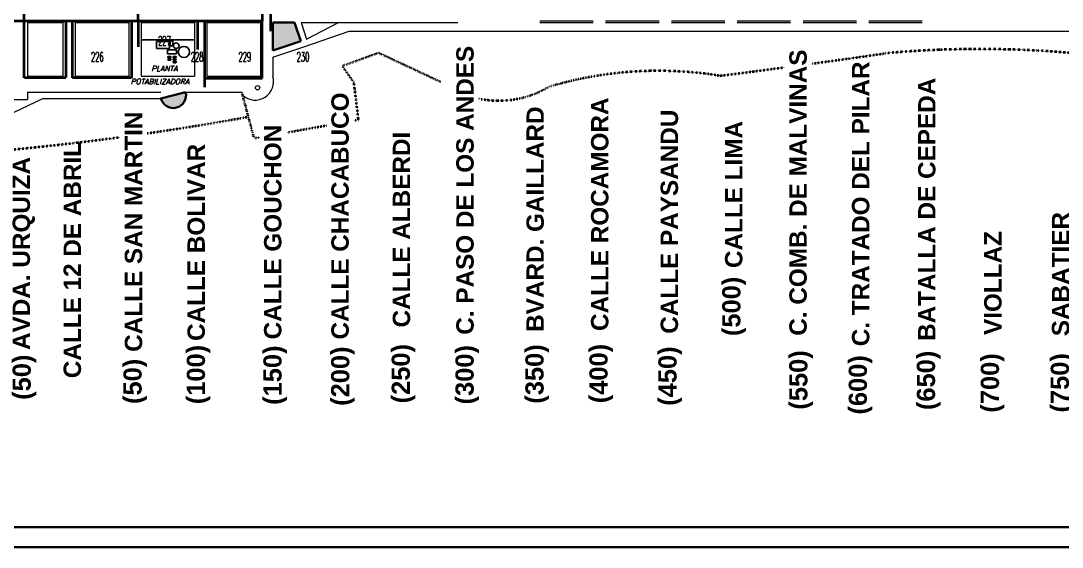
# Model space of a CAD drawing. Header units: millimetres. Extents: x 35648 to 65438, y -2675 to 1559.
# Drawn here: x 62351 to 64028, y -2675 to -1828 of the extents above; entities that cross this region are included whole.
import ezdxf

# ---------------------------------------------------------------- set-up
doc = ezdxf.new("R2010")
doc.units = ezdxf.units.MM
doc.header["$MEASUREMENT"] = 0
for name, pattern in [('DOT', [0.25, 0, -0.25]), ('HIDDEN', [0.375, 0.25, -0.125]), ('TRAZOS2', [9.525, 6.35, -3.175])]:
    doc.linetypes.add(name, pattern=pattern)
for name, color, linetype, lineweight in [('AGUA 2006', 21, 'Continuous', 35), ('GAS_1', 160, 'Continuous', 40), ('Manzanas', 7, 'Continuous', 13), ('TEXTOS', 7, 'Continuous', 13)]:
    doc.layers.add(name, color=color, linetype=linetype, lineweight=lineweight)
doc.layers.add('GAS_3', color=21, linetype='TRAZOS2', lineweight=40, true_color=0xffab57)
for name, color, linetype in [('NOMBRES DE CALLES', 7, 'Continuous'), ('Numeros de Manzanas', 7, 'Continuous'), ('Río y Arroyo', 7, 'Continuous')]:
    doc.layers.add(name, color=color, linetype=linetype)
doc.styles.add('ITALICT', font='ITALICT.shx', dxfattribs={"height": 50})
doc.styles.add('ROMANS', font='romans', dxfattribs={"width": 0.5, "height": 50})
doc.styles.add('SANSSERIFBOLD', font='sasb____.pfb', dxfattribs={"height": 130})

msp = doc.modelspace()

# ---------------------------------------------------------------- hatches: boundary and pattern name
at = {"layer": 'AGUA 2006'}
for color, points in [(22, [(62791.7, -1830.8), (62756.7, -1830.8), (62756.7, -1875.8), (62801.7, -1860.8)]), (94, [(62616.4, -1942.8), (62576.4, -1952.8, 0.996337)])]:
    msp.add_hatch(color=color, dxfattribs=at).paths.add_polyline_path(points)

# ---------------------------------------------------------------- linework, layer by layer
for p, q in [((62544.7, -1858.7), (62630.7, -1858.7)), ((62590.5, -1861), (62569.3, -1861)), ((62569.3, -1872.3), (62569.3, -1861)), ((62590.5, -1872.3), (62590.5, -1861)), ((62591.7, -1868), (62591.7, -1860.2)), ((62591.7, -1860.2), (62595.9, -1860.2)), ((62595.9, -1868), (62595.9, -1860.2)), ((62590.5, -1872.3), (62569.3, -1872.3)), ((62601.5, -1874.8), (62587.3, -1874.8)), ((62587.3, -1881.2), (62587.3, -1874.8)), ((62591.7, -1868), (62595.9, -1868)), ((62601.5, -1881.2), (62601.5, -1874.8)), ((62601.5, -1881.2), (62587.3, -1881.2)), ((62588, -1885.1), (62592.1, -1885.1)), ((62588, -1887.5), (62592.1, -1887.5)), ((62588, -1889), (62592.1, -1889)), ((62588, -1891.4), (62592.1, -1891.4)), ((62600.8, -1885.1), (62596.7, -1885.1)), ((62600.8, -1887.5), (62596.7, -1887.5)), ((62600.8, -1889), (62596.7, -1889)), ((62600.8, -1891.4), (62596.7, -1891.4)), ((62600.8, -1892.9), (62596.7, -1892.9)), ((62600.8, -1895.3), (62596.7, -1895.3))]:
    msp.add_line(p, q)
for centre, radius in [((62601.2, -1867.9), 4.5), ((62613.5, -1878), 9)]:
    msp.add_circle(centre, radius)
at = {"ltscale": 0.05}
for centre, start, end in [((62588.7, -1886.3), 122.7456, 237.2544), ((62588.7, -1890.2), 122.7456, 237.2544), ((62591.3, -1886.3), 302.7456, 57.2544), ((62591.3, -1890.2), 302.7456, 57.2544), ((62597.5, -1886.3), 122.7456, 237.2544), ((62597.5, -1890.2), 122.7456, 237.2544), ((62597.5, -1894.1), 122.7456, 237.2544), ((62600.1, -1886.3), 302.7456, 57.2544), ((62600.1, -1890.2), 302.7456, 57.2544), ((62600.1, -1894.1), 302.7456, 57.2544)]:
    msp.add_arc(centre, 1.43, start, end, dxfattribs=at)
at = {"layer": 'AGUA 2006', "color": 22}
for p, q in [((62756.7, -1830.8), (62756.7, -1875.8)), ((62756.7, -1830.8), (62791.7, -1830.8)), ((62791.7, -1830.8), (62801.7, -1860.8)), ((62756.7, -1875.8), (62801.7, -1860.8))]:
    msp.add_line(p, q, dxfattribs=at)
at = {"layer": 'AGUA 2006', "color": 94}
for p, q in [((62576.4, -1952.8), (62616.4, -1942.8)), ((65407.6, -2642.8), (59646.9, -2642.8))]:
    msp.add_line(p, q, dxfattribs=at)
msp.add_lwpolyline([(59614.9, 1559.1), (65438.2, 1559.1), (65438.2, -2675.2), (59614.9, -2675.2)], close=True, dxfattribs=at)
msp.add_arc((62596.4, -1947.7), 20.6, 194.2465, 13.826, dxfattribs=at)
at = {"layer": 'GAS_1', "color": 5, "linetype": 'HIDDEN', "lineweight": 40}
for p, q in [((62739.6, -1813.9), (62739.6, -1828.7)), ((62739.6, -1828.6), (62066.7, -1828.7))]:
    msp.add_line(p, q, dxfattribs=at)
at = {"layer": 'GAS_3', "color": 31, "linetype": 'HIDDEN', "lineweight": 40, "true_color": 0xffb366}
for p, q in [((62356.1, -1919.6), (62356.1, -1189.9)), ((62540, -1828.6), (62540, -1295.6)), ((62423.3, -1828.7), (62423.3, -1919.6)), ((62434.3, -1919.6), (62434.3, -1828.7)), ((62529, -1828.6), (62529, -1919.6)), ((62540, -1828.6), (62540, -1869.6)), ((62635.5, -1828.7), (62635.5, -1874.4)), ((62646.7, -1828.7), (62646.7, -1934.9)), ((62739.6, -1920), (62739.6, -1828.6)), ((62423.3, -1919.6), (62356.1, -1919.6)), ((62529, -1919.6), (62434.3, -1919.6)), ((62646.7, -1920), (62739.6, -1920))]:
    msp.add_line(p, q, dxfattribs=at)
at = {"layer": 'GAS_3', "color": 31, "linetype": 'ByBlock', "lineweight": 40, "true_color": 0xffb366}
msp.add_line((62752.8, -1813.9), (62752.8, -1844.7), dxfattribs=at)
at = {"layer": 'GAS_3', "color": 31, "linetype": 'HIDDEN', "lineweight": -3, "true_color": 0xffb366}
for p, q in [((62423.3, -1830.8), (62423.3, -1828.7)), ((62529, -1832.4), (62529, -1828.6)), ((62540, -1834.9), (62540, -1828.6)), ((62635.5, -1832.9), (62635.5, -1828.7)), ((62646.7, -1831.1), (62646.7, -1828.7)), ((62650.4, -1920), (62646.7, -1920))]:
    msp.add_line(p, q, dxfattribs=at)
at = {"layer": 'Manzanas'}
for p, q in [((62361.7, -1830.8), (62418.7, -1830.8)), ((62361.7, -1830.8), (62361.7, -1916.8)), ((62418.7, -1830.8), (62418.7, -1916.8)), ((62438.7, -1830.8), (62438.7, -1916.8)), ((62438.7, -1830.8), (62524.7, -1830.8)), ((62524.7, -1830.8), (62524.7, -1916.8)), ((62544.7, -1830.8), (62544.7, -1916.8)), ((62544.7, -1830.8), (62630.7, -1830.8)), ((62630.7, -1830.8), (62630.7, -1916.8)), ((62650.7, -1830.8), (62650.7, -1916.8)), ((62650.7, -1830.8), (62736.7, -1830.8)), ((62736.7, -1830.8), (62736.7, -1916.8)), ((62802.3, -1830.8), (62811.2, -1857.6)), ((62802.3, -1830.8), (62862.7, -1830.8)), ((62804.9, -1870.3), (62879.8, -1844.4)), ((62811.2, -1857.6), (62862.7, -1830.8)), ((62862.7, -1830.8), (63054.7, -1830.8)), ((62879.8, -1844.4), (63054.2, -1844.4)), ((62968.7, -1830.8), (63054.7, -1830.8)), ((63054.2, -1844.4), (63072.9, -1844.4)), ((63072.9, -1844.4), (64607.7, -1844.4)), ((63186.7, -1828.2), (63272.7, -1828.2)), ((63186.7, -1830.8), (63272.7, -1830.8)), ((63186.7, -1830.8), (63272.7, -1830.8)), ((63292.7, -1828.2), (63378.7, -1828.2)), ((63292.7, -1830.8), (63378.7, -1830.8)), ((63292.7, -1830.8), (63378.7, -1830.8)), ((63292.7, -1830.8), (63378.7, -1830.8)), ((63398.7, -1828.2), (63484.7, -1828.2)), ((63398.7, -1830.8), (63484.7, -1830.8)), ((63398.7, -1830.8), (63484.7, -1830.8)), ((63398.7, -1830.8), (63484.7, -1830.8)), ((63504.7, -1828.2), (63590.7, -1828.2)), ((63504.7, -1830.8), (63590.7, -1830.8)), ((63504.7, -1830.8), (63590.7, -1830.8)), ((63504.7, -1830.8), (63590.7, -1830.8)), ((63504.7, -1830.8), (63590.7, -1830.8)), ((63610.7, -1828.2), (63696.7, -1828.2)), ((63610.7, -1830.8), (63696.7, -1830.8)), ((63610.7, -1830.8), (63696.7, -1830.8)), ((63610.7, -1830.8), (63696.7, -1830.8)), ((63610.7, -1830.8), (63696.7, -1830.8)), ((63610.7, -1830.8), (63696.7, -1830.8)), ((63716.7, -1828.2), (63802.7, -1828.2)), ((63716.7, -1830.8), (63802.7, -1830.8)), ((63716.7, -1830.8), (63802.7, -1830.8)), ((63716.7, -1830.8), (63802.7, -1830.8)), ((63716.7, -1830.8), (63802.7, -1830.8)), ((63716.7, -1830.8), (63802.7, -1830.8)), ((63716.7, -1830.8), (63802.7, -1830.8)), ((62756.7, -1886.3), (62804.9, -1870.3)), ((62756.7, -1886.3), (62756.7, -1916.8)), ((62361.7, -1916.8), (62418.7, -1916.8)), ((62438.7, -1916.8), (62524.7, -1916.8)), ((62544.7, -1916.8), (62630.7, -1916.8)), ((62650.7, -1916.8), (62736.7, -1916.8)), ((62361.7, -1942.8), (62418.7, -1942.8)), ((62361.7, -1942.8), (62576.4, -1942.8)), ((62361.7, -1942.8), (62361.7, -1954.8)), ((62438.7, -1942.8), (62524.7, -1942.8)), ((62616.4, -1942.8), (62706.9, -1942.8)), ((62335.7, -1954.8), (62361.7, -1954.8)), ((62386.7, -1952.8), (62338.6, -1975.9)), ((62386.7, -1952.8), (62576.4, -1952.8))]:
    msp.add_line(p, q, dxfattribs=at)
msp.add_circle((62732.2, -1935.6), 3.51, dxfattribs=at)
msp.add_arc((62728.4, -1925.8), 29.7, 227.4591, 17.5239, dxfattribs=at)
at = {"layer": 'Río y Arroyo', "color": 5, "linetype": 'DOT', "lineweight": 40}
for p, q in [((62868.5, -1900.4), (62926.9, -1879.2)), ((62926.9, -1879.2), (63027.6, -1926.2)), ((62887.5, -1927.5), (62868.5, -1900.4)), ((62894.8, -1987.2), (62887.5, -1927.5)), ((62726.7, -2016.8), (62706.9, -1942.8)), ((62726.7, -2016.8), (62708.2, -1947.7)), ((62887.2, -1988.5), (62894.8, -1987.2)), ((62778.8, -2007.6), (62843.2, -1996.3)), ((62726.7, -2016.8), (62734.8, -2015.4))]:
    msp.add_line(p, q, dxfattribs=at)
for centre, radius, start, end in [((63894.9, -3559.2), 1685.8, 92.1365, 95.1612), ((63894.9, -3559.2), 1685.8, 78.4834, 92.1365), ((61432.3, 14172.3), 16218, 277.76963, 278.1922), ((63378.2, -2529.4), 620.9, 80.8903, 106.6081), ((61432.3, 14172.3), 16218, 277.2413, 277.61272), ((63120.5, -1798.6), 157.7, 258.2526, 300.5967), ((61900.3, 2506.3), 4562.4, 278.2457, 280.3181), ((61900.3, 2506.3), 4562.4, 275.1847, 277.6875)]:
    msp.add_arc(centre, radius, start, end, dxfattribs=at)

# ---------------------------------------------------------------- texts
at = {"layer": 'NOMBRES DE CALLES', "linetype": 'Continuous', "style": 'SANSSERIFBOLD'}
for s, height, p in [('C. PASO DE LOS ANDES', 28, (63080.2, -2333.2)), ('C. COMB. DE MALVINAS', 28, (63616.6, -2334.8)), ('C. TRATADO DEL PILAR', 28, (63717.4, -2351.8)), ('BATALLA DE CEPEDA', 28, (63823.9, -2343.2)), ('CALLE CHACABUCO', 28, (62879, -2340.9)), ('CALLE ROCAMORA', 28, (63297.2, -2327.2)), ('CALLE SAN MARTIN', 28, (62546.4, -2360.8)), ('BVARD. GAILLARD', 28, (63193.2, -2328.6)), ('CALLE PAYSANDU', 28, (63409.3, -2331.6)), ('CALLE LIMA', 28, (63513, -2225.9)), ('CALLE GOUCHON', 28, (62770.6, -2340.7)), ('CALLE ALBERDI', 28, (62977.9, -2321.5)), ('CALLE 12 DE ABRIL', 28, (62447.8, -2403.2)), ('CALLE BOLIVAR', 28, (62647.3, -2343.2)), ('AVDA. URQUIZA', 28, (62365.7, -2357.8)), (' SABATIER', 28, (64039.4, -2346.5)), (' VIOLLAZ', 28, (63930.3, -2344.5)), ('(500)', 29.3, (63509.8, -2335.4)), ('(100)', 29.3, (62647.5, -2445.1)), ('(150)', 29.3, (62770.9, -2446.1)), ('(200)', 29.3, (62879.9, -2447.7)), ('(250)', 29.3, (62977.5, -2443.7)), ('(300)', 29.3, (63080.2, -2445.4)), ('(350)', 29.3, (63192.8, -2444.2)), ('(400)', 29.3, (63295.9, -2443.5)), ('(450)', 29.3, (63407, -2447.6)), ('(550)', 29.3, (63617.7, -2453.8)), ('(650)', 29.3, (63823.2, -2454.5)), ('(50)', 29.3, (62367, -2438)), ('(50)', 29.3, (62545.5, -2444.7)), ('(600)', 29.3, (63713.5, -2461.7)), ('(700)', 29.3, (63926.2, -2458.6)), ('(750)', 29.3, (64038.8, -2458.4))]:
    msp.add_text(s, height=height, rotation=90, dxfattribs=at).set_placement(p)
at = {"layer": 'Numeros de Manzanas', "lineweight": 40, "style": 'ROMANS', "width": 0.5}
for s, p in [('    227', (62549.7, -1867.5)), ('    226                         228          229             230', (62441.6, -1893.4))]:
    msp.add_text(s, height=15, dxfattribs=at).set_placement(p)
at = {"layer": 'TEXTOS', "style": 'ITALICT'}
for s, p in [('PLANTA ', (62561, -1909.2)), ('POTABILIZADORA ', (62527.7, -1930))]:
    msp.add_text(s, height=8.75, dxfattribs=at).set_placement(p)

doc.saveas('drawing.dxf')
